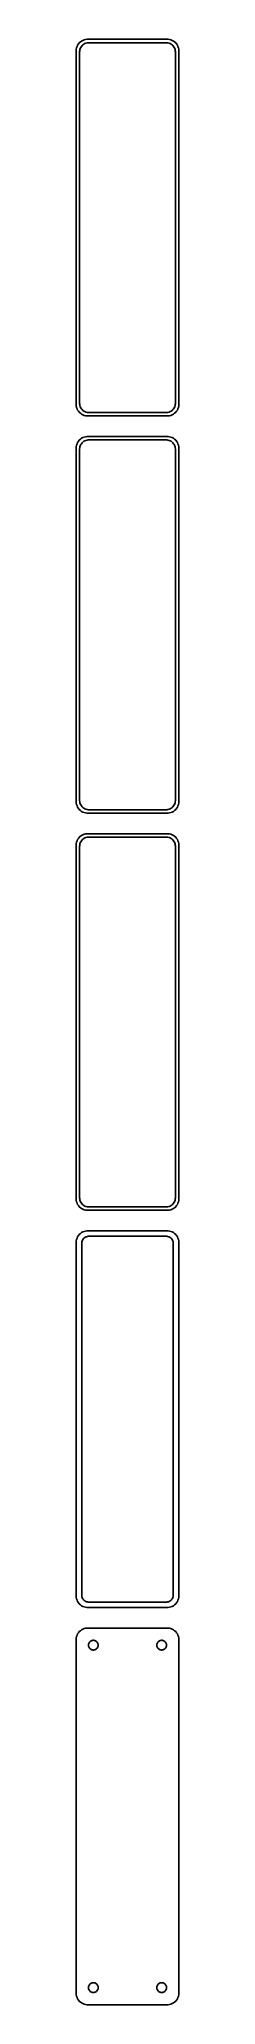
# Model space of a CAD drawing. Header units: metres. Extents: x -22 to 22, y 788 to 1648.
import ezdxf

# ---------------------------------------------------------------- set-up
doc = ezdxf.new("R2010")
doc.units = ezdxf.units.M

msp = doc.modelspace()

# ---------------------------------------------------------------- linework, layer by layer
for p, q in [((-22.3429, 1644.74), (-22.4606, 1644.13)), ((-22.1489, 1645.34), (-22.3429, 1644.74)), ((-21.8815, 1645.91), (-22.1489, 1645.34)), ((-21.5451, 1646.44), (-21.8815, 1645.91)), ((-21.1448, 1646.92), (-21.5451, 1646.44)), ((-20.6871, 1647.35), (-21.1448, 1646.92)), ((-20.7191, 1644.47), (-20.5052, 1644.93)), ((-20.1791, 1647.72), (-20.6871, 1647.35)), ((-20.5052, 1644.93), (-20.2361, 1645.35)), ((-20.2361, 1645.35), (-19.9159, 1645.74)), ((-19.6289, 1648.02), (-20.1791, 1647.72)), ((-19.9159, 1645.74), (-19.5497, 1646.08)), ((-19.0451, 1648.26), (-19.6289, 1648.02)), ((-19.5497, 1646.08), (-19.1433, 1646.38)), ((-19.1433, 1646.38), (-18.7031, 1646.62)), ((-18.4369, 1648.41), (-19.0451, 1648.26)), ((-18.7031, 1646.62), (-18.2361, 1646.8)), ((-17.8139, 1648.49), (-18.4369, 1648.41)), ((-18.2361, 1646.8), (-17.7495, 1646.93)), ((17.8139, 1648.49), (-17.8139, 1648.49)), ((-17.7495, 1646.93), (-17.2512, 1646.99)), ((-17.2512, 1646.99), (17.2512, 1646.99)), ((17.2512, 1646.99), (17.7495, 1646.93)), ((17.7495, 1646.93), (18.2361, 1646.8)), ((18.4369, 1648.41), (17.8139, 1648.49)), ((18.2361, 1646.8), (18.7031, 1646.62)), ((19.0451, 1648.26), (18.4369, 1648.41)), ((18.7031, 1646.62), (19.1433, 1646.38)), ((19.6289, 1648.02), (19.0451, 1648.26)), ((19.1433, 1646.38), (19.5497, 1646.08)), ((19.5497, 1646.08), (19.9159, 1645.74)), ((20.1791, 1647.72), (19.6289, 1648.02)), ((19.9159, 1645.74), (20.2361, 1645.35)), ((20.6871, 1647.35), (20.1791, 1647.72)), ((20.2361, 1645.35), (20.5052, 1644.93)), ((20.5052, 1644.93), (20.7191, 1644.47)), ((21.1448, 1646.92), (20.6871, 1647.35)), ((21.5451, 1646.44), (21.1448, 1646.92)), ((21.8815, 1645.91), (21.5451, 1646.44)), ((22.1489, 1645.34), (21.8815, 1645.91)), ((22.3429, 1644.74), (22.1489, 1645.34)), ((22.4606, 1644.13), (22.3429, 1644.74)), ((-22.4606, 1644.13), (-22.5, 1643.5)), ((-22.5, 1643.5), (-22.5, 1488.5)), ((-21, 1643), (-20.9684, 1643.5)), ((-21, 1489), (-21, 1643)), ((-20.9684, 1643.5), (-20.8743, 1643.99)), ((-20.8743, 1643.99), (-20.7191, 1644.47)), ((20.7191, 1644.47), (20.8743, 1643.99)), ((20.8743, 1643.99), (20.9684, 1643.5)), ((20.9684, 1643.5), (21, 1643)), ((21, 1643), (21, 1489)), ((22.5, 1643.5), (22.4606, 1644.13)), ((22.5, 1488.5), (22.5, 1643.5)), ((-22.5, 1488.5), (-22.4606, 1487.87)), ((-22.4606, 1487.87), (-22.3429, 1487.26)), ((-22.3429, 1487.26), (-22.1489, 1486.66)), ((-22.1489, 1486.66), (-21.8815, 1486.09)), ((-21.8815, 1486.09), (-21.5451, 1485.56)), ((-21.5451, 1485.56), (-21.1448, 1485.08)), ((-21.1448, 1485.08), (-20.6871, 1484.65)), ((-20.9684, 1488.5), (-21, 1489)), ((-20.8743, 1488.01), (-20.9684, 1488.5)), ((-20.7191, 1487.53), (-20.8743, 1488.01)), ((-20.5052, 1487.07), (-20.7191, 1487.53)), ((-20.6871, 1484.65), (-20.1791, 1484.28)), ((-20.2361, 1486.65), (-20.5052, 1487.07)), ((-19.9159, 1486.26), (-20.2361, 1486.65)), ((-20.1791, 1484.28), (-19.6289, 1483.98)), ((-19.5497, 1485.92), (-19.9159, 1486.26)), ((-19.6289, 1483.98), (-19.0451, 1483.74)), ((-19.1433, 1485.62), (-19.5497, 1485.92)), ((-18.7031, 1485.38), (-19.1433, 1485.62)), ((-19.0451, 1483.74), (-18.4369, 1483.59)), ((-18.2361, 1485.2), (-18.7031, 1485.38)), ((-18.4369, 1483.59), (-17.8139, 1483.51)), ((-17.7495, 1485.07), (-18.2361, 1485.2)), ((-17.8139, 1483.51), (17.8139, 1483.51)), ((-17.2512, 1485.01), (-17.7495, 1485.07)), ((17.2512, 1485.01), (-17.2512, 1485.01)), ((17.7495, 1485.07), (17.2512, 1485.01)), ((18.2361, 1485.2), (17.7495, 1485.07)), ((17.8139, 1483.51), (18.4369, 1483.59)), ((18.7031, 1485.38), (18.2361, 1485.2)), ((18.4369, 1483.59), (19.0451, 1483.74)), ((19.1433, 1485.62), (18.7031, 1485.38)), ((19.0451, 1483.74), (19.6289, 1483.98)), ((19.5497, 1485.92), (19.1433, 1485.62)), ((19.9159, 1486.26), (19.5497, 1485.92)), ((19.6289, 1483.98), (20.1791, 1484.28)), ((20.2361, 1486.65), (19.9159, 1486.26)), ((20.1791, 1484.28), (20.6871, 1484.65)), ((20.5052, 1487.07), (20.2361, 1486.65)), ((20.7191, 1487.53), (20.5052, 1487.07)), ((20.6871, 1484.65), (21.1448, 1485.08)), ((20.8743, 1488.01), (20.7191, 1487.53)), ((20.9684, 1488.5), (20.8743, 1488.01)), ((21, 1489), (20.9684, 1488.5)), ((21.1448, 1485.08), (21.5451, 1485.56)), ((21.5451, 1485.56), (21.8815, 1486.09)), ((21.8815, 1486.09), (22.1489, 1486.66)), ((22.1489, 1486.66), (22.3429, 1487.26)), ((22.3429, 1487.26), (22.4606, 1487.87)), ((22.4606, 1487.87), (22.5, 1488.5)), ((-21.5451, 1472.44), (-21.8815, 1471.91)), ((-21.1448, 1472.92), (-21.5451, 1472.44)), ((-20.6871, 1473.35), (-21.1448, 1472.92)), ((-20.1791, 1473.72), (-20.6871, 1473.35)), ((-19.6289, 1474.02), (-20.1791, 1473.72)), ((-19.0451, 1474.26), (-19.6289, 1474.02)), ((-19.5497, 1472.08), (-19.1433, 1472.38)), ((-19.1433, 1472.38), (-18.7031, 1472.62)), ((-18.4369, 1474.41), (-19.0451, 1474.26)), ((-18.7031, 1472.62), (-18.2361, 1472.8)), ((-17.8139, 1474.49), (-18.4369, 1474.41)), ((-18.2361, 1472.8), (-17.7495, 1472.93)), ((17.8139, 1474.49), (-17.8139, 1474.49)), ((-17.7495, 1472.93), (-17.2512, 1472.99)), ((-17.2512, 1472.99), (17.2512, 1472.99)), ((17.2512, 1472.99), (17.7495, 1472.93)), ((17.7495, 1472.93), (18.2361, 1472.8)), ((18.4369, 1474.41), (17.8139, 1474.49)), ((18.2361, 1472.8), (18.7031, 1472.62)), ((19.0451, 1474.26), (18.4369, 1474.41)), ((18.7031, 1472.62), (19.1433, 1472.38)), ((19.6289, 1474.02), (19.0451, 1474.26)), ((19.1433, 1472.38), (19.5497, 1472.08)), ((20.1791, 1473.72), (19.6289, 1474.02)), ((20.6871, 1473.35), (20.1791, 1473.72)), ((21.1448, 1472.92), (20.6871, 1473.35)), ((21.5451, 1472.44), (21.1448, 1472.92)), ((21.8815, 1471.91), (21.5451, 1472.44)), ((-22.4606, 1470.13), (-22.5, 1469.5)), ((-22.5, 1469.5), (-22.5, 1314.5)), ((-22.3429, 1470.74), (-22.4606, 1470.13)), ((-22.1489, 1471.34), (-22.3429, 1470.74)), ((-21.8815, 1471.91), (-22.1489, 1471.34)), ((-21, 1469), (-20.9684, 1469.5)), ((-21, 1315), (-21, 1469)), ((-20.9684, 1469.5), (-20.8743, 1469.99)), ((-20.8743, 1469.99), (-20.7191, 1470.47)), ((-20.7191, 1470.47), (-20.5052, 1470.93)), ((-20.5052, 1470.93), (-20.2361, 1471.35)), ((-20.2361, 1471.35), (-19.9159, 1471.74)), ((-19.9159, 1471.74), (-19.5497, 1472.08)), ((19.5497, 1472.08), (19.9159, 1471.74)), ((19.9159, 1471.74), (20.2361, 1471.35)), ((20.2361, 1471.35), (20.5052, 1470.93)), ((20.5052, 1470.93), (20.7191, 1470.47)), ((20.7191, 1470.47), (20.8743, 1469.99)), ((20.8743, 1469.99), (20.9684, 1469.5)), ((20.9684, 1469.5), (21, 1469)), ((21, 1469), (21, 1315)), ((22.1489, 1471.34), (21.8815, 1471.91)), ((22.3429, 1470.74), (22.1489, 1471.34)), ((22.4606, 1470.13), (22.3429, 1470.74)), ((22.5, 1469.5), (22.4606, 1470.13)), ((22.5, 1314.5), (22.5, 1469.5)), ((-22.5, 1314.5), (-22.4606, 1313.87)), ((-22.4606, 1313.87), (-22.3429, 1313.26)), ((-22.3429, 1313.26), (-22.1489, 1312.66)), ((-22.1489, 1312.66), (-21.8815, 1312.09)), ((-21.8815, 1312.09), (-21.5451, 1311.56)), ((-21.5451, 1311.56), (-21.1448, 1311.08)), ((-21.1448, 1311.08), (-20.6871, 1310.65)), ((-20.9684, 1314.5), (-21, 1315)), ((-20.8743, 1314.01), (-20.9684, 1314.5)), ((-20.7191, 1313.53), (-20.8743, 1314.01)), ((-20.5052, 1313.07), (-20.7191, 1313.53)), ((-20.6871, 1310.65), (-20.1791, 1310.28)), ((-20.2361, 1312.65), (-20.5052, 1313.07)), ((-19.9159, 1312.26), (-20.2361, 1312.65)), ((-20.1791, 1310.28), (-19.6289, 1309.98)), ((-19.5497, 1311.92), (-19.9159, 1312.26)), ((-19.6289, 1309.98), (-19.0451, 1309.74)), ((-19.1433, 1311.62), (-19.5497, 1311.92)), ((-18.7031, 1311.38), (-19.1433, 1311.62)), ((-19.0451, 1309.74), (-18.4369, 1309.59)), ((-18.2361, 1311.2), (-18.7031, 1311.38)), ((-18.4369, 1309.59), (-17.8139, 1309.51)), ((-17.7495, 1311.07), (-18.2361, 1311.2)), ((-17.8139, 1309.51), (17.8139, 1309.51)), ((-17.2512, 1311.01), (-17.7495, 1311.07)), ((17.2512, 1311.01), (-17.2512, 1311.01)), ((17.7495, 1311.07), (17.2512, 1311.01)), ((18.2361, 1311.2), (17.7495, 1311.07)), ((17.8139, 1309.51), (18.4369, 1309.59)), ((18.7031, 1311.38), (18.2361, 1311.2)), ((18.4369, 1309.59), (19.0451, 1309.74)), ((19.1433, 1311.62), (18.7031, 1311.38)), ((19.0451, 1309.74), (19.6289, 1309.98)), ((19.5497, 1311.92), (19.1433, 1311.62)), ((19.9159, 1312.26), (19.5497, 1311.92)), ((19.6289, 1309.98), (20.1791, 1310.28)), ((20.2361, 1312.65), (19.9159, 1312.26)), ((20.1791, 1310.28), (20.6871, 1310.65)), ((20.5052, 1313.07), (20.2361, 1312.65)), ((20.7191, 1313.53), (20.5052, 1313.07)), ((20.6871, 1310.65), (21.1448, 1311.08)), ((20.8743, 1314.01), (20.7191, 1313.53)), ((20.9684, 1314.5), (20.8743, 1314.01)), ((21, 1315), (20.9684, 1314.5)), ((21.1448, 1311.08), (21.5451, 1311.56)), ((21.5451, 1311.56), (21.8815, 1312.09)), ((21.8815, 1312.09), (22.1489, 1312.66)), ((22.1489, 1312.66), (22.3429, 1313.26)), ((22.3429, 1313.26), (22.4606, 1313.87)), ((22.4606, 1313.87), (22.5, 1314.5)), ((-19.0451, 1300.26), (-19.6289, 1300.02)), ((-18.4369, 1300.41), (-19.0451, 1300.26)), ((-17.8139, 1300.49), (-18.4369, 1300.41)), ((17.8139, 1300.49), (-17.8139, 1300.49)), ((18.4369, 1300.41), (17.8139, 1300.49)), ((19.0451, 1300.26), (18.4369, 1300.41)), ((19.6289, 1300.02), (19.0451, 1300.26)), ((-22.4606, 1296.13), (-22.5, 1295.5)), ((-22.5, 1295.5), (-22.5, 1140.5)), ((-22.3429, 1296.74), (-22.4606, 1296.13)), ((-22.1489, 1297.34), (-22.3429, 1296.74)), ((-21.8815, 1297.91), (-22.1489, 1297.34)), ((-21.5451, 1298.44), (-21.8815, 1297.91)), ((-21.1448, 1298.92), (-21.5451, 1298.44)), ((-20.6871, 1299.35), (-21.1448, 1298.92)), ((-21, 1295), (-20.9684, 1295.5)), ((-21, 1141), (-21, 1295)), ((-20.9684, 1295.5), (-20.8743, 1295.99)), ((-20.8743, 1295.99), (-20.7191, 1296.47)), ((-20.7191, 1296.47), (-20.5052, 1296.93)), ((-20.1791, 1299.72), (-20.6871, 1299.35)), ((-20.5052, 1296.93), (-20.2361, 1297.35)), ((-20.2361, 1297.35), (-19.9159, 1297.74)), ((-19.6289, 1300.02), (-20.1791, 1299.72)), ((-19.9159, 1297.74), (-19.5497, 1298.08)), ((-19.5497, 1298.08), (-19.1433, 1298.38)), ((-19.1433, 1298.38), (-18.7031, 1298.62)), ((-18.7031, 1298.62), (-18.2361, 1298.8)), ((-18.2361, 1298.8), (-17.7495, 1298.93)), ((-17.7495, 1298.93), (-17.2512, 1298.99)), ((-17.2512, 1298.99), (17.2512, 1298.99)), ((17.2512, 1298.99), (17.7495, 1298.93)), ((17.7495, 1298.93), (18.2361, 1298.8)), ((18.2361, 1298.8), (18.7031, 1298.62)), ((18.7031, 1298.62), (19.1433, 1298.38)), ((19.1433, 1298.38), (19.5497, 1298.08)), ((19.5497, 1298.08), (19.9159, 1297.74)), ((20.1791, 1299.72), (19.6289, 1300.02)), ((19.9159, 1297.74), (20.2361, 1297.35)), ((20.6871, 1299.35), (20.1791, 1299.72)), ((20.2361, 1297.35), (20.5052, 1296.93)), ((20.5052, 1296.93), (20.7191, 1296.47)), ((21.1448, 1298.92), (20.6871, 1299.35)), ((20.7191, 1296.47), (20.8743, 1295.99)), ((20.8743, 1295.99), (20.9684, 1295.5)), ((20.9684, 1295.5), (21, 1295)), ((21, 1295), (21, 1141)), ((21.5451, 1298.44), (21.1448, 1298.92)), ((21.8815, 1297.91), (21.5451, 1298.44)), ((22.1489, 1297.34), (21.8815, 1297.91)), ((22.3429, 1296.74), (22.1489, 1297.34)), ((22.4606, 1296.13), (22.3429, 1296.74)), ((22.5, 1295.5), (22.4606, 1296.13)), ((22.5, 1140.5), (22.5, 1295.5)), ((-22.5, 1140.5), (-22.4606, 1139.87)), ((-22.4606, 1139.87), (-22.3429, 1139.26)), ((-22.3429, 1139.26), (-22.1489, 1138.66)), ((-22.1489, 1138.66), (-21.8815, 1138.09)), ((-21.8815, 1138.09), (-21.5451, 1137.56)), ((-21.5451, 1137.56), (-21.1448, 1137.08)), ((-21.1448, 1137.08), (-20.6871, 1136.65)), ((-20.9684, 1140.5), (-21, 1141)), ((-20.8743, 1140.01), (-20.9684, 1140.5)), ((-20.7191, 1139.53), (-20.8743, 1140.01)), ((-20.5052, 1139.07), (-20.7191, 1139.53)), ((-20.6871, 1136.65), (-20.1791, 1136.28)), ((-20.2361, 1138.65), (-20.5052, 1139.07)), ((-19.9159, 1138.26), (-20.2361, 1138.65)), ((-19.5497, 1137.92), (-19.9159, 1138.26)), ((-19.1433, 1137.62), (-19.5497, 1137.92)), ((-18.7031, 1137.38), (-19.1433, 1137.62)), ((-18.2361, 1137.2), (-18.7031, 1137.38)), ((-17.7495, 1137.07), (-18.2361, 1137.2)), ((-17.2512, 1137.01), (-17.7495, 1137.07)), ((17.2512, 1137.01), (-17.2512, 1137.01)), ((17.7495, 1137.07), (17.2512, 1137.01)), ((18.2361, 1137.2), (17.7495, 1137.07)), ((18.7031, 1137.38), (18.2361, 1137.2)), ((19.1433, 1137.62), (18.7031, 1137.38)), ((19.5497, 1137.92), (19.1433, 1137.62)), ((19.9159, 1138.26), (19.5497, 1137.92)), ((20.2361, 1138.65), (19.9159, 1138.26)), ((20.1791, 1136.28), (20.6871, 1136.65)), ((20.5052, 1139.07), (20.2361, 1138.65)), ((20.7191, 1139.53), (20.5052, 1139.07)), ((20.6871, 1136.65), (21.1448, 1137.08)), ((20.8743, 1140.01), (20.7191, 1139.53)), ((20.9684, 1140.5), (20.8743, 1140.01)), ((21, 1141), (20.9684, 1140.5)), ((21.1448, 1137.08), (21.5451, 1137.56)), ((21.5451, 1137.56), (21.8815, 1138.09)), ((21.8815, 1138.09), (22.1489, 1138.66)), ((22.1489, 1138.66), (22.3429, 1139.26)), ((22.3429, 1139.26), (22.4606, 1139.87)), ((22.4606, 1139.87), (22.5, 1140.5)), ((-20.1791, 1136.28), (-19.6289, 1135.98)), ((-19.6289, 1135.98), (-19.0451, 1135.74)), ((-19.0451, 1135.74), (-18.4369, 1135.59)), ((-18.4369, 1135.59), (-17.8139, 1135.51)), ((-17.8139, 1135.51), (17.8139, 1135.51)), ((17.8139, 1135.51), (18.4369, 1135.59)), ((18.4369, 1135.59), (19.0451, 1135.74)), ((19.0451, 1135.74), (19.6289, 1135.98)), ((19.6289, 1135.98), (20.1791, 1136.28)), ((-22.4606, 1122.13), (-22.5, 1121.5)), ((-22.5, 1121.5), (-22.5, 966.5)), ((-22.3429, 1122.74), (-22.4606, 1122.13)), ((-22.1489, 1123.34), (-22.3429, 1122.74)), ((-21.8815, 1123.91), (-22.1489, 1123.34)), ((-21.5451, 1124.44), (-21.8815, 1123.91)), ((-21.1448, 1124.92), (-21.5451, 1124.44)), ((-20.6871, 1125.35), (-21.1448, 1124.92)), ((-20.1791, 1125.72), (-20.6871, 1125.35)), ((-19.6289, 1126.02), (-20.1791, 1125.72)), ((-20.1129, 1121), (-20.0884, 1121.39)), ((-20.1129, 967), (-20.1129, 1121)), ((-20.0884, 1121.39), (-20.0151, 1121.77)), ((-20.0151, 1121.77), (-19.8943, 1122.15)), ((-19.8943, 1122.15), (-19.7279, 1122.5)), ((-19.7279, 1122.5), (-19.5184, 1122.83)), ((-19.0451, 1126.26), (-19.6289, 1126.02)), ((-19.5184, 1122.83), (-19.2692, 1123.13)), ((-19.2692, 1123.13), (-18.9842, 1123.4)), ((-18.4369, 1126.41), (-19.0451, 1126.26)), ((-18.9842, 1123.4), (-18.668, 1123.63)), ((-18.668, 1123.63), (-18.3254, 1123.82)), ((-17.8139, 1126.49), (-18.4369, 1126.41)), ((-18.3254, 1123.82), (-17.9619, 1123.96)), ((-17.9619, 1123.96), (-17.5833, 1124.06)), ((17.8139, 1126.49), (-17.8139, 1126.49)), ((-17.5833, 1124.06), (-17.1954, 1124.11)), ((-17.1954, 1124.11), (17.1954, 1124.11)), ((17.1954, 1124.11), (17.5833, 1124.06)), ((17.5833, 1124.06), (17.9619, 1123.96)), ((18.4369, 1126.41), (17.8139, 1126.49)), ((17.9619, 1123.96), (18.3254, 1123.82)), ((18.3254, 1123.82), (18.668, 1123.63)), ((19.0451, 1126.26), (18.4369, 1126.41)), ((18.668, 1123.63), (18.9842, 1123.4)), ((18.9842, 1123.4), (19.2692, 1123.13)), ((19.6289, 1126.02), (19.0451, 1126.26)), ((19.2692, 1123.13), (19.5184, 1122.83)), ((19.5184, 1122.83), (19.7279, 1122.5)), ((20.1791, 1125.72), (19.6289, 1126.02)), ((19.7279, 1122.5), (19.8943, 1122.15)), ((19.8943, 1122.15), (20.0151, 1121.77)), ((20.0151, 1121.77), (20.0884, 1121.39)), ((20.0884, 1121.39), (20.1129, 1121)), ((20.1129, 1121), (20.1129, 967)), ((20.6871, 1125.35), (20.1791, 1125.72)), ((21.1448, 1124.92), (20.6871, 1125.35)), ((21.5451, 1124.44), (21.1448, 1124.92)), ((21.8815, 1123.91), (21.5451, 1124.44)), ((22.1489, 1123.34), (21.8815, 1123.91)), ((22.3429, 1122.74), (22.1489, 1123.34)), ((22.4606, 1122.13), (22.3429, 1122.74)), ((22.5, 1121.5), (22.4606, 1122.13)), ((22.5, 966.5), (22.5, 1121.5)), ((-22.5, 966.5), (-22.4606, 965.873)), ((-22.4606, 965.873), (-22.3429, 965.257)), ((-22.3429, 965.257), (-22.1489, 964.659)), ((-22.1489, 964.659), (-21.8815, 964.091)), ((-20.0884, 966.61), (-20.1129, 967)), ((-20.0151, 966.226), (-20.0884, 966.61)), ((-19.8943, 965.854), (-20.0151, 966.226)), ((-19.7279, 965.5), (-19.8943, 965.854)), ((-19.5184, 965.17), (-19.7279, 965.5)), ((-19.2692, 964.869), (-19.5184, 965.17)), ((-18.9842, 964.601), (-19.2692, 964.869)), ((-18.668, 964.372), (-18.9842, 964.601)), ((-18.3254, 964.183), (-18.668, 964.372)), ((18.668, 964.372), (18.3254, 964.183)), ((18.9842, 964.601), (18.668, 964.372)), ((19.2692, 964.869), (18.9842, 964.601)), ((19.5184, 965.17), (19.2692, 964.869)), ((19.7279, 965.5), (19.5184, 965.17)), ((19.8943, 965.854), (19.7279, 965.5)), ((20.0151, 966.226), (19.8943, 965.854)), ((20.0884, 966.61), (20.0151, 966.226)), ((20.1129, 967), (20.0884, 966.61)), ((21.8815, 964.091), (22.1489, 964.659)), ((22.1489, 964.659), (22.3429, 965.257)), ((22.3429, 965.257), (22.4606, 965.873)), ((22.4606, 965.873), (22.5, 966.5)), ((-21.8815, 964.091), (-21.5451, 963.561)), ((-21.5451, 963.561), (-21.1448, 963.077)), ((-21.1448, 963.077), (-20.6871, 962.647)), ((-20.6871, 962.647), (-20.1791, 962.278)), ((-20.1791, 962.278), (-19.6289, 961.976)), ((-19.6289, 961.976), (-19.0451, 961.745)), ((-19.0451, 961.745), (-18.4369, 961.589)), ((-18.4369, 961.589), (-17.8139, 961.51)), ((-17.9619, 964.039), (-18.3254, 964.183)), ((-17.5833, 963.942), (-17.9619, 964.039)), ((-17.8139, 961.51), (17.8139, 961.51)), ((-17.1954, 963.893), (-17.5833, 963.942)), ((17.1954, 963.893), (-17.1954, 963.893)), ((17.5833, 963.942), (17.1954, 963.893)), ((17.9619, 964.039), (17.5833, 963.942)), ((17.8139, 961.51), (18.4369, 961.589)), ((18.3254, 964.183), (17.9619, 964.039)), ((18.4369, 961.589), (19.0451, 961.745)), ((19.0451, 961.745), (19.6289, 961.976)), ((19.6289, 961.976), (20.1791, 962.278)), ((20.1791, 962.278), (20.6871, 962.647)), ((20.6871, 962.647), (21.1448, 963.077)), ((21.1448, 963.077), (21.5451, 963.561)), ((21.5451, 963.561), (21.8815, 964.091)), ((-22.4606, 948.127), (-22.5, 947.5)), ((-22.5, 947.5), (-22.5, 792.5)), ((-22.3429, 948.743), (-22.4606, 948.127)), ((-22.1489, 949.341), (-22.3429, 948.743)), ((-21.8815, 949.909), (-22.1489, 949.341)), ((-21.5451, 950.439), (-21.8815, 949.909)), ((-21.1448, 950.923), (-21.5451, 950.439)), ((-20.6871, 951.353), (-21.1448, 950.923)), ((-20.1791, 951.722), (-20.6871, 951.353)), ((-19.6289, 952.024), (-20.1791, 951.722)), ((-19.0451, 952.255), (-19.6289, 952.024)), ((-18.4369, 952.411), (-19.0451, 952.255)), ((-17.8139, 952.49), (-18.4369, 952.411)), ((17.8139, 952.49), (-17.8139, 952.49)), ((-15.6598, 947.031), (-15.4001, 947.097)), ((-15.4001, 947.097), (-15.1341, 947.131)), ((-15.1341, 947.131), (-14.8659, 947.131)), ((-14.8659, 947.131), (-14.5999, 947.097)), ((-14.5999, 947.097), (-14.3401, 947.031)), ((14.3401, 947.031), (14.5999, 947.097)), ((14.5999, 947.097), (14.8659, 947.131)), ((14.8659, 947.131), (15.1341, 947.131)), ((15.1341, 947.131), (15.4001, 947.097)), ((15.4001, 947.097), (15.6598, 947.031)), ((18.4369, 952.411), (17.8139, 952.49)), ((19.0451, 952.255), (18.4369, 952.411)), ((19.6289, 952.024), (19.0451, 952.255)), ((20.1791, 951.722), (19.6289, 952.024)), ((20.6871, 951.353), (20.1791, 951.722)), ((21.1448, 950.923), (20.6871, 951.353)), ((21.5451, 950.439), (21.1448, 950.923)), ((21.8815, 949.909), (21.5451, 950.439)), ((22.1489, 949.341), (21.8815, 949.909)), ((22.3429, 948.743), (22.1489, 949.341)), ((22.4606, 948.127), (22.3429, 948.743)), ((22.5, 947.5), (22.4606, 948.127)), ((22.5, 792.5), (22.5, 947.5)), ((-17.1353, 945), (-17.1185, 945.268)), ((-17.1185, 944.732), (-17.1353, 945)), ((-17.1185, 945.268), (-17.0682, 945.531)), ((-17.0682, 944.469), (-17.1185, 944.732)), ((-17.0682, 945.531), (-16.9853, 945.786)), ((-16.9853, 944.214), (-17.0682, 944.469)), ((-16.9853, 945.786), (-16.8712, 946.029)), ((-16.8712, 943.971), (-16.9853, 944.214)), ((-16.8712, 946.029), (-16.7275, 946.255)), ((-16.7275, 943.745), (-16.8712, 943.971)), ((-16.7275, 946.255), (-16.5565, 946.462)), ((-16.5565, 943.538), (-16.7275, 943.745)), ((-16.5565, 946.462), (-16.3611, 946.645)), ((-16.3611, 943.355), (-16.5565, 943.538)), ((-16.3611, 946.645), (-16.1441, 946.803)), ((-16.1441, 943.197), (-16.3611, 943.355)), ((-16.1441, 946.803), (-15.9091, 946.932)), ((-15.9091, 943.068), (-16.1441, 943.197)), ((-15.9091, 946.932), (-15.6598, 947.031)), ((-15.6598, 942.969), (-15.9091, 943.068)), ((-15.4001, 942.903), (-15.6598, 942.969)), ((-15.1341, 942.869), (-15.4001, 942.903)), ((-14.8659, 942.869), (-15.1341, 942.869)), ((-14.5999, 942.903), (-14.8659, 942.869)), ((-14.3401, 942.969), (-14.5999, 942.903)), ((-14.3401, 947.031), (-14.0908, 946.932)), ((-14.0908, 943.068), (-14.3401, 942.969)), ((-14.0908, 946.932), (-13.8559, 946.803)), ((-13.8559, 943.197), (-14.0908, 943.068)), ((-13.8559, 946.803), (-13.6389, 946.645)), ((-13.6389, 943.355), (-13.8559, 943.197)), ((-13.6389, 946.645), (-13.4434, 946.462)), ((-13.4434, 943.538), (-13.6389, 943.355)), ((-13.4434, 946.462), (-13.2725, 946.255)), ((-13.2725, 943.745), (-13.4434, 943.538)), ((-13.2725, 946.255), (-13.1288, 946.029)), ((-13.1288, 943.971), (-13.2725, 943.745)), ((-13.1288, 946.029), (-13.0146, 945.786)), ((-13.0146, 944.214), (-13.1288, 943.971)), ((-13.0146, 945.786), (-12.9318, 945.531)), ((-12.9318, 944.469), (-13.0146, 944.214)), ((-12.9318, 945.531), (-12.8815, 945.268)), ((-12.8815, 944.732), (-12.9318, 944.469)), ((-12.8815, 945.268), (-12.8647, 945)), ((-12.8647, 945), (-12.8815, 944.732)), ((12.8647, 945), (12.8815, 945.268)), ((12.8815, 944.732), (12.8647, 945)), ((12.8815, 945.268), (12.9318, 945.531)), ((12.9318, 944.469), (12.8815, 944.732)), ((12.9318, 945.531), (13.0146, 945.786)), ((13.0146, 944.214), (12.9318, 944.469)), ((13.0146, 945.786), (13.1288, 946.029)), ((13.1288, 943.971), (13.0146, 944.214)), ((13.1288, 946.029), (13.2725, 946.255)), ((13.2725, 943.745), (13.1288, 943.971)), ((13.2725, 946.255), (13.4434, 946.462)), ((13.4434, 943.538), (13.2725, 943.745)), ((13.4434, 946.462), (13.6389, 946.645)), ((13.6389, 943.355), (13.4434, 943.538)), ((13.6389, 946.645), (13.8559, 946.803)), ((13.8559, 943.197), (13.6389, 943.355)), ((13.8559, 946.803), (14.0908, 946.932)), ((14.0908, 943.068), (13.8559, 943.197)), ((14.0908, 946.932), (14.3401, 947.031)), ((14.3401, 942.969), (14.0908, 943.068)), ((14.5999, 942.903), (14.3401, 942.969)), ((14.8659, 942.869), (14.5999, 942.903)), ((15.1341, 942.869), (14.8659, 942.869)), ((15.4001, 942.903), (15.1341, 942.869)), ((15.6598, 942.969), (15.4001, 942.903)), ((15.6598, 947.031), (15.9091, 946.932)), ((15.9091, 943.068), (15.6598, 942.969)), ((15.9091, 946.932), (16.1441, 946.803)), ((16.1441, 943.197), (15.9091, 943.068)), ((16.1441, 946.803), (16.3611, 946.645)), ((16.3611, 943.355), (16.1441, 943.197)), ((16.3611, 946.645), (16.5565, 946.462)), ((16.5565, 943.538), (16.3611, 943.355)), ((16.5565, 946.462), (16.7275, 946.255)), ((16.7275, 943.745), (16.5565, 943.538)), ((16.7275, 946.255), (16.8712, 946.029)), ((16.8712, 943.971), (16.7275, 943.745)), ((16.8712, 946.029), (16.9853, 945.786)), ((16.9853, 944.214), (16.8712, 943.971)), ((16.9853, 945.786), (17.0682, 945.531)), ((17.0682, 944.469), (16.9853, 944.214)), ((17.0682, 945.531), (17.1185, 945.268)), ((17.1185, 944.732), (17.0682, 944.469)), ((17.1185, 945.268), (17.1353, 945)), ((17.1353, 945), (17.1185, 944.732)), ((-22.5, 792.5), (-22.4606, 791.873)), ((-17.1353, 795), (-17.1185, 795.268)), ((-17.1185, 794.732), (-17.1353, 795)), ((-17.1185, 795.268), (-17.0682, 795.531)), ((-17.0682, 794.469), (-17.1185, 794.732)), ((-17.0682, 795.531), (-16.9853, 795.786)), ((-16.9853, 794.214), (-17.0682, 794.469)), ((-16.9853, 795.786), (-16.8712, 796.029)), ((-16.8712, 793.971), (-16.9853, 794.214)), ((-16.8712, 796.029), (-16.7275, 796.255)), ((-16.7275, 793.745), (-16.8712, 793.971)), ((-16.7275, 796.255), (-16.5565, 796.462)), ((-16.5565, 793.538), (-16.7275, 793.745)), ((-16.5565, 796.462), (-16.3611, 796.645)), ((-16.3611, 793.355), (-16.5565, 793.538)), ((-16.3611, 796.645), (-16.1441, 796.803)), ((-16.1441, 793.197), (-16.3611, 793.355)), ((-16.1441, 796.803), (-15.9091, 796.932)), ((-15.9091, 793.068), (-16.1441, 793.197)), ((-15.9091, 796.932), (-15.6598, 797.031)), ((-15.6598, 792.969), (-15.9091, 793.068)), ((-15.6598, 797.031), (-15.4001, 797.097)), ((-15.4001, 792.903), (-15.6598, 792.969)), ((-15.4001, 797.097), (-15.1341, 797.131)), ((-15.1341, 792.869), (-15.4001, 792.903)), ((-15.1341, 797.131), (-14.8659, 797.131)), ((-14.8659, 792.869), (-15.1341, 792.869)), ((-14.8659, 797.131), (-14.5999, 797.097)), ((-14.5999, 792.903), (-14.8659, 792.869)), ((-14.5999, 797.097), (-14.3401, 797.031)), ((-14.3401, 792.969), (-14.5999, 792.903)), ((-14.3401, 797.031), (-14.0908, 796.932)), ((-14.0908, 793.068), (-14.3401, 792.969)), ((-14.0908, 796.932), (-13.8559, 796.803)), ((-13.8559, 793.197), (-14.0908, 793.068)), ((-13.8559, 796.803), (-13.6389, 796.645)), ((-13.6389, 793.355), (-13.8559, 793.197)), ((-13.6389, 796.645), (-13.4434, 796.462)), ((-13.4434, 793.538), (-13.6389, 793.355)), ((-13.4434, 796.462), (-13.2725, 796.255)), ((-13.2725, 793.745), (-13.4434, 793.538)), ((-13.2725, 796.255), (-13.1288, 796.029)), ((-13.1288, 793.971), (-13.2725, 793.745)), ((-13.1288, 796.029), (-13.0146, 795.786)), ((-13.0146, 794.214), (-13.1288, 793.971)), ((-13.0146, 795.786), (-12.9318, 795.531)), ((-12.9318, 794.469), (-13.0146, 794.214)), ((-12.9318, 795.531), (-12.8815, 795.268)), ((-12.8815, 794.732), (-12.9318, 794.469)), ((-12.8815, 795.268), (-12.8647, 795)), ((-12.8647, 795), (-12.8815, 794.732)), ((12.8647, 795), (12.8815, 795.268)), ((12.8815, 794.732), (12.8647, 795)), ((12.8815, 795.268), (12.9318, 795.531)), ((12.9318, 794.469), (12.8815, 794.732)), ((12.9318, 795.531), (13.0146, 795.786)), ((13.0146, 794.214), (12.9318, 794.469)), ((13.0146, 795.786), (13.1288, 796.029)), ((13.1288, 793.971), (13.0146, 794.214)), ((13.1288, 796.029), (13.2725, 796.255)), ((13.2725, 793.745), (13.1288, 793.971)), ((13.2725, 796.255), (13.4434, 796.462)), ((13.4434, 793.538), (13.2725, 793.745)), ((13.4434, 796.462), (13.6389, 796.645)), ((13.6389, 793.355), (13.4434, 793.538)), ((13.6389, 796.645), (13.8559, 796.803)), ((13.8559, 793.197), (13.6389, 793.355)), ((13.8559, 796.803), (14.0908, 796.932)), ((14.0908, 793.068), (13.8559, 793.197)), ((14.0908, 796.932), (14.3401, 797.031)), ((14.3401, 792.969), (14.0908, 793.068)), ((14.3401, 797.031), (14.5999, 797.097)), ((14.5999, 792.903), (14.3401, 792.969)), ((14.5999, 797.097), (14.8659, 797.131)), ((14.8659, 792.869), (14.5999, 792.903)), ((14.8659, 797.131), (15.1341, 797.131)), ((15.1341, 792.869), (14.8659, 792.869)), ((15.1341, 797.131), (15.4001, 797.097)), ((15.4001, 792.903), (15.1341, 792.869)), ((15.4001, 797.097), (15.6598, 797.031)), ((15.6598, 792.969), (15.4001, 792.903)), ((15.6598, 797.031), (15.9091, 796.932)), ((15.9091, 793.068), (15.6598, 792.969)), ((15.9091, 796.932), (16.1441, 796.803)), ((16.1441, 793.197), (15.9091, 793.068)), ((16.1441, 796.803), (16.3611, 796.645)), ((16.3611, 793.355), (16.1441, 793.197)), ((16.3611, 796.645), (16.5565, 796.462)), ((16.5565, 793.538), (16.3611, 793.355)), ((16.5565, 796.462), (16.7275, 796.255)), ((16.7275, 793.745), (16.5565, 793.538)), ((16.7275, 796.255), (16.8712, 796.029)), ((16.8712, 793.971), (16.7275, 793.745)), ((16.8712, 796.029), (16.9853, 795.786)), ((16.9853, 794.214), (16.8712, 793.971)), ((16.9853, 795.786), (17.0682, 795.531)), ((17.0682, 794.469), (16.9853, 794.214)), ((17.0682, 795.531), (17.1185, 795.268)), ((17.1185, 794.732), (17.0682, 794.469)), ((17.1185, 795.268), (17.1353, 795)), ((17.1353, 795), (17.1185, 794.732)), ((22.4606, 791.873), (22.5, 792.5)), ((-22.4606, 791.873), (-22.3429, 791.257)), ((-22.3429, 791.257), (-22.1489, 790.659)), ((-22.1489, 790.659), (-21.8815, 790.091)), ((-21.8815, 790.091), (-21.5451, 789.561)), ((-21.5451, 789.561), (-21.1448, 789.077)), ((-21.1448, 789.077), (-20.6871, 788.647)), ((-20.6871, 788.647), (-20.1791, 788.278)), ((-20.1791, 788.278), (-19.6289, 787.976)), ((-19.6289, 787.976), (-19.0451, 787.745)), ((-19.0451, 787.745), (-18.4369, 787.589)), ((-18.4369, 787.589), (-17.8139, 787.51)), ((-17.8139, 787.51), (17.8139, 787.51)), ((17.8139, 787.51), (18.4369, 787.589)), ((18.4369, 787.589), (19.0451, 787.745)), ((19.0451, 787.745), (19.6289, 787.976)), ((19.6289, 787.976), (20.1791, 788.278)), ((20.1791, 788.278), (20.6871, 788.647)), ((20.6871, 788.647), (21.1448, 789.077)), ((21.1448, 789.077), (21.5451, 789.561)), ((21.5451, 789.561), (21.8815, 790.091)), ((21.8815, 790.091), (22.1489, 790.659)), ((22.1489, 790.659), (22.3429, 791.257)), ((22.3429, 791.257), (22.4606, 791.873))]:
    msp.add_line(p, q)

doc.saveas('drawing.dxf')
